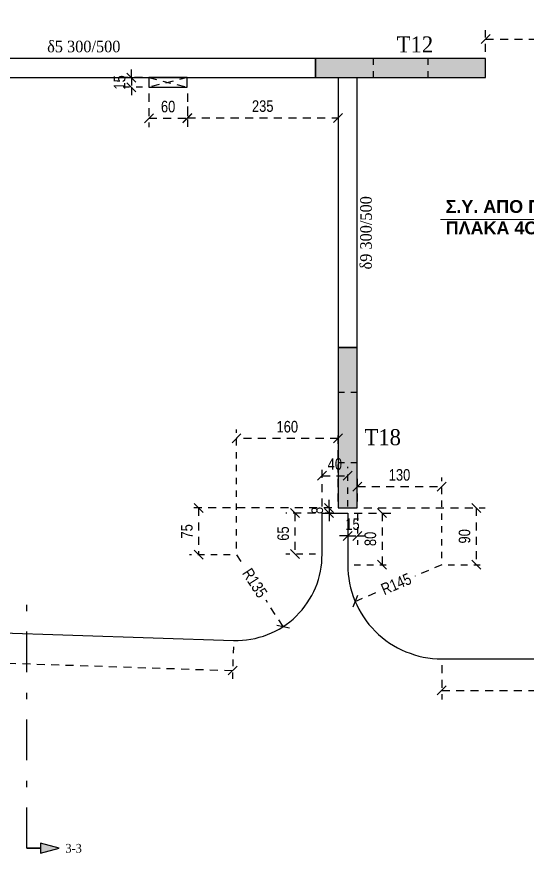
# Model space of a CAD drawing. Header units: millimetres. Extents: x -2171 to 1563, y -1758 to -1505.
# Drawn here: x -216.94 to -208.98, y -1616.59 to -1603.57 of the extents above; entities that cross this region are included whole.
import ezdxf
from ezdxf.enums import TextEntityAlignment as Align

# ---------------------------------------------------------------- set-up
doc = ezdxf.new("R2010")
doc.units = ezdxf.units.MM
doc.header["$PDMODE"] = 32
for name, pattern in [('DASHDOT', [25.4, 12.7, -6.35, 0, -6.35]), ('DASHED2', [0.375, 0.25, -0.125]), ('DOT', [0.025, 0, -0.025]), ('HIDDEN', [0.375, 0.25, -0.125]), ('HIDDEN2', [0.1875, 0.125, -0.0625])]:
    doc.linetypes.add(name, pattern=pattern)
doc.layers.get('Defpoints').update_dxf_attribs({"color": 6})
for name, color, linetype in [('-S_TEXT', 3, 'Continuous'), ('DIASTASEIS', 7, 'Continuous'), ('Fill_Col', 7, 'Continuous'), ('Geo_Beam', 7, 'Continuous'), ('Geo_Col', 7, 'Continuous'), ('Geo_Lines', 7, 'Continuous'), ('Sect_Line_Symbol', 7, 'Continuous'), ('Text_Beam', 7, 'Continuous'), ('Text_Col_-1', 7, 'Continuous')]:
    doc.layers.add(name, color=color, linetype=linetype)
doc.layers.add('A-ANNO-DIMS', color=1, linetype='Continuous', lineweight=9)
doc.styles.add('1-100', font='arial.ttf', dxfattribs={"width": 0.8})
doc.styles.add('ag', font='arial.ttf', dxfattribs={"height": 0.25})
doc.styles.add('S1TmsNwRmn1088_b_934_161', font='times.ttf', dxfattribs={"width": 0.933629, "height": 0.10875})
doc.styles.add('S1TmsNwRmn11_b_934_161', font='times.ttf', dxfattribs={"width": 0.933629, "height": 0.001087})
doc.styles.add('S1TmsNwRmn1359_b_934_161', font='times.ttf', dxfattribs={"width": 0.933629, "height": 0.135937})
doc.styles.get("Standard").update_dxf_attribs({"font": 'tahoma.ttf'})
doc.dimstyles.new('CHRISTOFOROS', dxfattribs={"dimscale": 0.2, "dimtxt": 0.25, "dimasz": 0.6, "dimexe": 0, "dimexo": 0, "dimgap": 0, "dimtad": 0, "dimdec": 0, "dimlfac": 100, "dimzin": 0, "dimdsep": 46, "dimtxsty": 'ag', "dimblk": 'ARCHTICK', "dimcen": 0, "dimclrd": 256, "dimclre": 256, "dimclrt": 1, "dimaunit": 1, "dimadec": 0, "dimazin": 0, "dimtfac": 1, "dimtdec": 0, "dimtofl": 0, "dimtmove": 0, "dimatfit": 3, "dimfxl": 1, "dimtolj": 1, "dimtzin": 0, "dimlwd": -1, "dimlwe": -1, "dimarcsym": 0})
doc.dimstyles.new('Copy of 1-100', dxfattribs={"dimtxt": 0.18, "dimasz": 0.14, "dimexe": 0.14, "dimexo": 0.1, "dimgap": 0.09, "dimtad": 1, "dimdec": 0, "dimlfac": 100, "dimrnd": 5, "dimzin": 5, "dimdsep": 46, "dimtxsty": '1-100', "dimblk": 'OBLIQUE', "dimcen": 0.09, "dimclrd": 1, "dimclre": 1, "dimclrt": 2, "dimadec": 0, "dimazin": 0, "dimtfac": 1, "dimtdec": 0, "dimtix": 1, "dimtmove": 2, "dimatfit": 3, "dimfxl": 5, "dimfxlon": 1, "dimtolj": 1, "dimtzin": 5, "dimarcsym": 0})

# ---------------------------------------------------------------- blocks, each defined once
blk = doc.blocks.new('_Oblique')
at = {"color": 0, "linetype": 'ByBlock', "lineweight": -2}
blk.add_line((-0.5, -0.5), (0.5, 0.5), dxfattribs=at)
blk = doc.blocks.new('*D266')
at = {"layer": 'A-ANNO-DIMS', "color": 1, "linetype": 'HIDDEN', "lineweight": -2, "ltscale": 0.5, "transparency": 16777216}
blk.add_line((-214.877, -1604.765), (-214.877, -1605.289), dxfattribs=at)
at = {"layer": 'A-ANNO-DIMS', "color": 1, "linetype": 'HIDDEN2', "lineweight": -2, "ltscale": 0.5, "transparency": 16777216}
blk.add_line((-214.277, -1604.765), (-214.277, -1605.289), dxfattribs=at)
at = {"layer": 'A-ANNO-DIMS', "color": 1, "linetype": 'DASHED2', "lineweight": -2, "ltscale": 0.5, "transparency": 16777216}
blk.add_line((-214.877, -1605.149), (-214.277, -1605.149), dxfattribs=at)
at = {"layer": 'Defpoints', "color": 0, "ltscale": 0.5, "transparency": 16777216}
for p in [(-214.877, -1604.665), (-214.277, -1604.665), (-214.277, -1605.149)]:
    blk.add_point(p, dxfattribs=at)
at = {"layer": 'A-ANNO-DIMS', "color": 1, "lineweight": -2, "ltscale": 0.5, "transparency": 16777216, "xscale": 0.14, "yscale": 0.14, "zscale": 0.14, "rotation": 180}
blk.add_blockref('_Oblique', (-214.877, -1605.149), dxfattribs=at)
at = {"layer": 'A-ANNO-DIMS', "color": 1, "lineweight": -2, "ltscale": 0.5, "transparency": 16777216, "xscale": 0.14, "yscale": 0.14, "zscale": 0.14}
blk.add_blockref('_Oblique', (-214.277, -1605.149), dxfattribs=at)
at = {"layer": 'A-ANNO-DIMS', "color": 2, "ltscale": 0.5, "transparency": 16777216, "insert": (-214.577, -1604.967), "char_height": 0.18, "attachment_point": 5, "style": '1-100'}
blk.add_mtext('\\A1;60', dxfattribs=at)
blk = doc.blocks.new('*D267')
at = {"layer": 'A-ANNO-DIMS', "color": 1, "linetype": 'DASHED2', "lineweight": -2, "ltscale": 0.5, "transparency": 16777216}
for p, q in [((-215.15, -1604.515), (-215.15, -1604.375)), ((-215.15, -1604.515), (-215.15, -1604.665)), ((-215.15, -1604.665), (-215.15, -1604.805))]:
    blk.add_line(p, q, dxfattribs=at)
at = {"layer": 'A-ANNO-DIMS', "color": 1, "linetype": 'HIDDEN', "lineweight": -2, "ltscale": 0.5, "transparency": 16777216}
blk.add_line((-214.977, -1604.515), (-215.29, -1604.515), dxfattribs=at)
at = {"layer": 'A-ANNO-DIMS', "color": 1, "linetype": 'HIDDEN2', "lineweight": -2, "ltscale": 0.5, "transparency": 16777216}
blk.add_line((-214.977, -1604.665), (-215.29, -1604.665), dxfattribs=at)
at = {"layer": 'Defpoints', "color": 0, "ltscale": 0.5, "transparency": 16777216}
for p in [(-214.877, -1604.515), (-215.15, -1604.665), (-214.877, -1604.665)]:
    blk.add_point(p, dxfattribs=at)
at = {"layer": 'A-ANNO-DIMS', "color": 1, "lineweight": -2, "ltscale": 0.5, "transparency": 16777216, "xscale": 0.14, "yscale": 0.14, "zscale": 0.14}
for p, rotation in [((-215.15, -1604.515), 270), ((-215.15, -1604.665), 90)]:
    blk.add_blockref('_Oblique', p, dxfattribs=dict(at, rotation=rotation))
at = {"layer": 'A-ANNO-DIMS', "color": 2, "ltscale": 0.5, "transparency": 16777216, "insert": (-215.332, -1604.59), "char_height": 0.18, "attachment_point": 5, "rotation": 90, "style": '1-100'}
blk.add_mtext('\\A1;15', dxfattribs=at)
blk = doc.blocks.new('*D262')
at = {"layer": 'A-ANNO-DIMS', "color": 1, "linetype": 'HIDDEN', "lineweight": -2, "ltscale": 0.5, "transparency": 16777216}
blk.add_line((-214.277, -1604.765), (-214.277, -1605.282), dxfattribs=at)
at = {"layer": 'A-ANNO-DIMS', "color": 1, "linetype": 'HIDDEN2', "lineweight": -2, "ltscale": 0.5, "transparency": 16777216}
blk.add_line((-211.927, -1604.763), (-211.927, -1605.282), dxfattribs=at)
at = {"layer": 'A-ANNO-DIMS', "color": 1, "linetype": 'DASHED2', "lineweight": -2, "ltscale": 0.5, "transparency": 16777216}
blk.add_line((-214.277, -1605.142), (-211.927, -1605.142), dxfattribs=at)
at = {"layer": 'Defpoints', "color": 0, "ltscale": 0.5, "transparency": 16777216}
for p in [(-214.277, -1604.665), (-211.927, -1604.663), (-211.927, -1605.142)]:
    blk.add_point(p, dxfattribs=at)
at = {"layer": 'A-ANNO-DIMS', "color": 1, "lineweight": -2, "ltscale": 0.5, "transparency": 16777216, "xscale": 0.14, "yscale": 0.14, "zscale": 0.14, "rotation": 180}
blk.add_blockref('_Oblique', (-214.277, -1605.142), dxfattribs=at)
at = {"layer": 'A-ANNO-DIMS', "color": 1, "lineweight": -2, "ltscale": 0.5, "transparency": 16777216, "xscale": 0.14, "yscale": 0.14, "zscale": 0.14}
blk.add_blockref('_Oblique', (-211.927, -1605.142), dxfattribs=at)
at = {"layer": 'A-ANNO-DIMS', "color": 2, "ltscale": 0.5, "transparency": 16777216, "insert": (-213.102, -1604.96), "char_height": 0.18, "attachment_point": 5, "style": '1-100'}
blk.add_mtext('\\A1;235', dxfattribs=at)
blk = doc.blocks.new('*D268')
at = {"layer": 'A-ANNO-DIMS', "color": 1, "linetype": 'HIDDEN', "lineweight": -2, "ltscale": 0.5, "transparency": 16777216}
blk.add_line((-209.628, -1604.115), (-209.628, -1603.775), dxfattribs=at)
at = {"layer": 'A-ANNO-DIMS', "color": 1, "linetype": 'HIDDEN2', "lineweight": -2, "ltscale": 0.5, "transparency": 16777216}
blk.add_line((-206.377, -1604.365), (-206.377, -1603.775), dxfattribs=at)
at = {"layer": 'A-ANNO-DIMS', "color": 1, "linetype": 'DASHED2', "lineweight": -2, "ltscale": 0.5, "transparency": 16777216}
blk.add_line((-209.628, -1603.915), (-206.377, -1603.915), dxfattribs=at)
at = {"layer": 'Defpoints', "color": 0, "ltscale": 0.5, "transparency": 16777216}
for p in [(-206.377, -1603.915), (-209.628, -1604.215), (-206.377, -1604.465)]:
    blk.add_point(p, dxfattribs=at)
at = {"layer": 'A-ANNO-DIMS', "color": 1, "lineweight": -2, "ltscale": 0.5, "transparency": 16777216, "xscale": 0.14, "yscale": 0.14, "zscale": 0.14, "rotation": 180}
blk.add_blockref('_Oblique', (-209.628, -1603.915), dxfattribs=at)
at = {"layer": 'A-ANNO-DIMS', "color": 1, "lineweight": -2, "ltscale": 0.5, "transparency": 16777216, "xscale": 0.14, "yscale": 0.14, "zscale": 0.14}
blk.add_blockref('_Oblique', (-206.377, -1603.915), dxfattribs=at)
at = {"layer": 'A-ANNO-DIMS', "color": 2, "ltscale": 0.5, "transparency": 16777216, "insert": (-208.002, -1603.733), "char_height": 0.18, "attachment_point": 5, "style": '1-100'}
blk.add_mtext('\\A1;325', dxfattribs=at)
blk = doc.blocks.new('*D586')
at = {"layer": 'Defpoints', "color": 0, "ltscale": 0.5, "transparency": 16777216}
for p in [(-213.511, -1611.945), (-212.784, -1613.063)]:
    blk.add_point(p, dxfattribs=at)
at = {"layer": 'DIASTASEIS', "color": 1, "linetype": 'DASHED2', "lineweight": -2, "ltscale": 0.5, "transparency": 16777216}
for p, q in [((-213.511, -1611.945), (-213.399, -1612.118)), ((-212.784, -1613.063), (-213.051, -1612.652))]:
    blk.add_line(p, q, dxfattribs=at)
at = {"layer": 'DIASTASEIS', "color": 1, "lineweight": -2, "ltscale": 0.5, "transparency": 16777216, "xscale": 0.14, "yscale": 0.14, "zscale": 0.14, "rotation": 303.0395762802798}
blk.add_blockref('_Oblique', (-212.784, -1613.063), dxfattribs=at)
at = {"layer": 'DIASTASEIS', "color": 2, "ltscale": 0.5, "transparency": 16777216, "insert": (-213.225, -1612.385), "char_height": 0.18, "attachment_point": 5, "rotation": 303.0396, "style": '1-100'}
blk.add_mtext('\\A1;R135', dxfattribs=at)
blk = doc.blocks.new('*D587')
at = {"layer": 'Defpoints', "color": 0, "ltscale": 0.5, "transparency": 16777216}
for p in [(-210.312, -1612.1), (-211.662, -1612.671)]:
    blk.add_point(p, dxfattribs=at)
at = {"layer": 'DIASTASEIS', "color": 1, "linetype": 'DASHED2', "lineweight": -2, "ltscale": 0.5, "transparency": 16777216}
for p, q in [((-210.312, -1612.1), (-210.728, -1612.276)), ((-211.662, -1612.671), (-211.315, -1612.524))]:
    blk.add_line(p, q, dxfattribs=at)
at = {"layer": 'DIASTASEIS', "color": 1, "lineweight": -2, "ltscale": 0.5, "transparency": 16777216, "xscale": 0.14, "yscale": 0.14, "zscale": 0.14, "rotation": 202.9237884370534}
blk.add_blockref('_Oblique', (-211.662, -1612.671), dxfattribs=at)
at = {"layer": 'DIASTASEIS', "color": 2, "ltscale": 0.5, "transparency": 16777216, "insert": (-211.022, -1612.4), "char_height": 0.18, "attachment_point": 5, "rotation": 22.9238, "style": '1-100'}
blk.add_mtext('\\A1;R145', dxfattribs=at)
blk = doc.blocks.new('*D597')
at = {"layer": 'Defpoints', "color": 0, "ltscale": 0.5, "transparency": 16777216}
for p in [(-223.579, -1612.946), (-213.555, -1613.278), (-213.571, -1613.748)]:
    blk.add_point(p, dxfattribs=at)
at = {"layer": 'DIASTASEIS', "color": 1, "linetype": 'HIDDEN', "lineweight": -2, "ltscale": 0.5, "transparency": 16777216}
blk.add_line((-223.583, -1613.046), (-223.6, -1613.557), dxfattribs=at)
at = {"layer": 'DIASTASEIS', "color": 1, "linetype": 'DASHED2', "lineweight": -2, "ltscale": 0.5, "transparency": 16777216}
blk.add_line((-223.595, -1613.417), (-213.571, -1613.748), dxfattribs=at)
at = {"layer": 'DIASTASEIS', "color": 1, "linetype": 'HIDDEN2', "lineweight": -2, "ltscale": 0.5, "transparency": 16777216}
blk.add_line((-213.559, -1613.378), (-213.576, -1613.888), dxfattribs=at)
at = {"layer": 'DIASTASEIS', "color": 1, "lineweight": -2, "ltscale": 0.5, "transparency": 16777216, "xscale": 0.14, "yscale": 0.14, "zscale": 0.14}
for p, rotation in [((-223.595, -1613.417), 178.1054569591943), ((-213.571, -1613.748), 358.1054569591943)]:
    blk.add_blockref('_Oblique', p, dxfattribs=dict(at, rotation=rotation))
at = {"layer": 'DIASTASEIS', "color": 2, "ltscale": 0.5, "transparency": 16777216, "insert": (-218.577, -1613.401), "char_height": 0.18, "attachment_point": 5, "rotation": 358.1055, "style": '1-100'}
blk.add_mtext('\\A1;1005', dxfattribs=at)
blk = doc.blocks.new('*D598')
at = {"layer": 'Defpoints', "color": 0, "ltscale": 0.5, "transparency": 16777216}
for p in [(-210.312, -1613.565), (-205.893, -1613.565), (-205.893, -1614.056)]:
    blk.add_point(p, dxfattribs=at)
at = {"layer": 'DIASTASEIS', "color": 1, "linetype": 'HIDDEN', "lineweight": -2, "ltscale": 0.5, "transparency": 16777216}
blk.add_line((-210.312, -1613.665), (-210.312, -1614.197), dxfattribs=at)
at = {"layer": 'DIASTASEIS', "color": 1, "linetype": 'HIDDEN2', "lineweight": -2, "ltscale": 0.5, "transparency": 16777216}
blk.add_line((-205.893, -1613.665), (-205.893, -1614.196), dxfattribs=at)
at = {"layer": 'DIASTASEIS', "color": 1, "linetype": 'DASHED2', "lineweight": -2, "ltscale": 0.5, "transparency": 16777216}
blk.add_line((-210.312, -1614.057), (-205.893, -1614.056), dxfattribs=at)
at = {"layer": 'DIASTASEIS', "color": 1, "lineweight": -2, "ltscale": 0.5, "transparency": 16777216, "xscale": 0.14, "yscale": 0.14, "zscale": 0.14}
for p, rotation in [((-210.312, -1614.057), 180.0086685320153), ((-205.893, -1614.056), 0.008668532015312378)]:
    blk.add_blockref('_Oblique', p, dxfattribs=dict(at, rotation=rotation))
at = {"layer": 'DIASTASEIS', "color": 2, "ltscale": 0.5, "transparency": 16777216, "insert": (-208.103, -1613.875), "char_height": 0.18, "attachment_point": 5, "rotation": 0.0087, "style": '1-100'}
blk.add_mtext('\\A1;440', dxfattribs=at)
blk = doc.blocks.new('*D609')
at = {"layer": 'Defpoints', "color": 0, "ltscale": 0.5, "transparency": 16777216}
for p in [(-211.778, -1610.715), (-212.177, -1611.295), (-211.778, -1611.295)]:
    blk.add_point(p, dxfattribs=at)
at = {"layer": 'DIASTASEIS', "color": 1, "linetype": 'HIDDEN', "lineweight": -2, "ltscale": 0.5, "transparency": 16777216}
blk.add_line((-212.177, -1611.195), (-212.177, -1610.575), dxfattribs=at)
at = {"layer": 'DIASTASEIS', "color": 1, "linetype": 'HIDDEN2', "lineweight": -2, "ltscale": 0.5, "transparency": 16777216}
blk.add_line((-211.778, -1611.195), (-211.778, -1610.575), dxfattribs=at)
at = {"layer": 'DIASTASEIS', "color": 1, "linetype": 'DASHED2', "lineweight": -2, "ltscale": 0.5, "transparency": 16777216}
blk.add_line((-212.177, -1610.715), (-211.778, -1610.715), dxfattribs=at)
at = {"layer": 'DIASTASEIS', "color": 1, "lineweight": -2, "ltscale": 0.5, "transparency": 16777216, "xscale": 0.14, "yscale": 0.14, "zscale": 0.14, "rotation": 180}
blk.add_blockref('_Oblique', (-212.177, -1610.715), dxfattribs=at)
at = {"layer": 'DIASTASEIS', "color": 1, "lineweight": -2, "ltscale": 0.5, "transparency": 16777216, "xscale": 0.14, "yscale": 0.14, "zscale": 0.14}
blk.add_blockref('_Oblique', (-211.778, -1610.715), dxfattribs=at)
at = {"layer": 'DIASTASEIS', "color": 2, "ltscale": 0.5, "transparency": 16777216, "insert": (-211.978, -1610.533), "char_height": 0.18, "attachment_point": 5, "style": '1-100'}
blk.add_mtext('\\A1;40', dxfattribs=at)
blk = doc.blocks.new('*D610')
at = {"layer": 'Defpoints', "color": 0, "ltscale": 0.5, "transparency": 16777216}
for p in [(-211.778, -1611.295), (-211.778, -1612.1), (-211.242, -1612.1)]:
    blk.add_point(p, dxfattribs=at)
at = {"layer": 'DIASTASEIS', "color": 1, "linetype": 'HIDDEN', "lineweight": -2, "ltscale": 0.5, "transparency": 16777216}
blk.add_line((-211.678, -1611.295), (-211.102, -1611.295), dxfattribs=at)
at = {"layer": 'DIASTASEIS', "color": 1, "linetype": 'DASHED2', "lineweight": -2, "ltscale": 0.5, "transparency": 16777216}
blk.add_line((-211.242, -1611.295), (-211.242, -1612.1), dxfattribs=at)
at = {"layer": 'DIASTASEIS', "color": 1, "linetype": 'HIDDEN2', "lineweight": -2, "ltscale": 0.5, "transparency": 16777216}
blk.add_line((-211.678, -1612.1), (-211.102, -1612.1), dxfattribs=at)
at = {"layer": 'DIASTASEIS', "color": 1, "lineweight": -2, "ltscale": 0.5, "transparency": 16777216, "xscale": 0.14, "yscale": 0.14, "zscale": 0.14}
for p, rotation in [((-211.242, -1611.295), 90), ((-211.242, -1612.1), 270)]:
    blk.add_blockref('_Oblique', p, dxfattribs=dict(at, rotation=rotation))
at = {"layer": 'DIASTASEIS', "color": 2, "ltscale": 0.5, "transparency": 16777216, "insert": (-211.424, -1611.698), "char_height": 0.18, "attachment_point": 5, "rotation": 90, "style": '1-100'}
blk.add_mtext('\\A1;80', dxfattribs=at)
blk = doc.blocks.new('*D611')
at = {"layer": 'Defpoints', "color": 0, "ltscale": 0.5, "transparency": 16777216}
for p in [(-212.177, -1611.295), (-212.601, -1611.934), (-212.177, -1611.934)]:
    blk.add_point(p, dxfattribs=at)
at = {"layer": 'DIASTASEIS', "color": 1, "linetype": 'HIDDEN', "lineweight": -2, "ltscale": 0.5, "transparency": 16777216}
blk.add_line((-212.277, -1611.295), (-212.741, -1611.295), dxfattribs=at)
at = {"layer": 'DIASTASEIS', "color": 1, "linetype": 'DASHED2', "lineweight": -2, "ltscale": 0.5, "transparency": 16777216}
blk.add_line((-212.601, -1611.295), (-212.601, -1611.934), dxfattribs=at)
at = {"layer": 'DIASTASEIS', "color": 1, "linetype": 'HIDDEN2', "lineweight": -2, "ltscale": 0.5, "transparency": 16777216}
blk.add_line((-212.277, -1611.934), (-212.741, -1611.934), dxfattribs=at)
at = {"layer": 'DIASTASEIS', "color": 1, "lineweight": -2, "ltscale": 0.5, "transparency": 16777216, "xscale": 0.14, "yscale": 0.14, "zscale": 0.14}
for p, rotation in [((-212.601, -1611.295), 90), ((-212.601, -1611.934), 270)]:
    blk.add_blockref('_Oblique', p, dxfattribs=dict(at, rotation=rotation))
at = {"layer": 'DIASTASEIS', "color": 2, "ltscale": 0.5, "transparency": 16777216, "insert": (-212.783, -1611.615), "char_height": 0.18, "attachment_point": 5, "rotation": 90, "style": '1-100'}
blk.add_mtext('\\A1;65', dxfattribs=at)
blk = doc.blocks.new('*D612')
at = {"layer": 'Defpoints', "color": 0, "ltscale": 0.5, "transparency": 16777216}
for p in [(-213.511, -1610.134), (-211.927, -1611.215), (-213.511, -1611.945)]:
    blk.add_point(p, dxfattribs=at)
at = {"layer": 'DIASTASEIS', "color": 1, "linetype": 'HIDDEN2', "lineweight": -2, "ltscale": 0.5, "transparency": 16777216}
blk.add_line((-213.511, -1611.845), (-213.511, -1609.994), dxfattribs=at)
at = {"layer": 'DIASTASEIS', "color": 1, "linetype": 'HIDDEN', "lineweight": -2, "ltscale": 0.5, "transparency": 16777216}
blk.add_line((-211.927, -1611.115), (-211.927, -1609.994), dxfattribs=at)
at = {"layer": 'DIASTASEIS', "color": 1, "linetype": 'DASHED2', "lineweight": -2, "ltscale": 0.5, "transparency": 16777216}
blk.add_line((-211.927, -1610.134), (-213.511, -1610.134), dxfattribs=at)
at = {"layer": 'DIASTASEIS', "color": 1, "lineweight": -2, "ltscale": 0.5, "transparency": 16777216, "xscale": 0.14, "yscale": 0.14, "zscale": 0.14, "rotation": 180}
blk.add_blockref('_Oblique', (-213.511, -1610.134), dxfattribs=at)
at = {"layer": 'DIASTASEIS', "color": 1, "lineweight": -2, "ltscale": 0.5, "transparency": 16777216, "xscale": 0.14, "yscale": 0.14, "zscale": 0.14}
blk.add_blockref('_Oblique', (-211.927, -1610.134), dxfattribs=at)
at = {"layer": 'DIASTASEIS', "color": 2, "ltscale": 0.5, "transparency": 16777216, "insert": (-212.719, -1609.952), "char_height": 0.18, "attachment_point": 5, "style": '1-100'}
blk.add_mtext('\\A1;160', dxfattribs=at)
blk = doc.blocks.new('*D613')
at = {"layer": 'Defpoints', "color": 0, "ltscale": 0.5, "transparency": 16777216}
for p in [(-211.927, -1611.215), (-214.102, -1611.945), (-213.511, -1611.945)]:
    blk.add_point(p, dxfattribs=at)
at = {"layer": 'DIASTASEIS', "color": 1, "linetype": 'HIDDEN', "lineweight": -2, "ltscale": 0.5, "transparency": 16777216}
blk.add_line((-212.027, -1611.215), (-214.242, -1611.215), dxfattribs=at)
at = {"layer": 'DIASTASEIS', "color": 1, "linetype": 'DASHED2', "lineweight": -2, "ltscale": 0.5, "transparency": 16777216}
blk.add_line((-214.102, -1611.215), (-214.102, -1611.945), dxfattribs=at)
at = {"layer": 'DIASTASEIS', "color": 1, "linetype": 'HIDDEN2', "lineweight": -2, "ltscale": 0.5, "transparency": 16777216}
blk.add_line((-213.611, -1611.945), (-214.242, -1611.945), dxfattribs=at)
at = {"layer": 'DIASTASEIS', "color": 1, "lineweight": -2, "ltscale": 0.5, "transparency": 16777216, "xscale": 0.14, "yscale": 0.14, "zscale": 0.14}
for p, rotation in [((-214.102, -1611.215), 90), ((-214.102, -1611.945), 270)]:
    blk.add_blockref('_Oblique', p, dxfattribs=dict(at, rotation=rotation))
at = {"layer": 'DIASTASEIS', "color": 2, "ltscale": 0.5, "transparency": 16777216, "insert": (-214.284, -1611.58), "char_height": 0.18, "attachment_point": 5, "rotation": 90, "style": '1-100'}
blk.add_mtext('\\A1;75', dxfattribs=at)
blk = doc.blocks.new('*D614')
at = {"layer": 'Defpoints', "color": 0, "ltscale": 0.5, "transparency": 16777216}
for p in [(-210.312, -1610.884), (-211.627, -1611.215), (-210.312, -1612.1)]:
    blk.add_point(p, dxfattribs=at)
at = {"layer": 'DIASTASEIS', "color": 1, "linetype": 'HIDDEN', "lineweight": -2, "ltscale": 0.5, "transparency": 16777216}
blk.add_line((-211.627, -1611.115), (-211.627, -1610.744), dxfattribs=at)
at = {"layer": 'DIASTASEIS', "color": 1, "linetype": 'HIDDEN2', "lineweight": -2, "ltscale": 0.5, "transparency": 16777216}
blk.add_line((-210.312, -1612), (-210.312, -1610.744), dxfattribs=at)
at = {"layer": 'DIASTASEIS', "color": 1, "linetype": 'DASHED2', "lineweight": -2, "ltscale": 0.5, "transparency": 16777216}
blk.add_line((-211.627, -1610.884), (-210.312, -1610.884), dxfattribs=at)
at = {"layer": 'DIASTASEIS', "color": 1, "lineweight": -2, "ltscale": 0.5, "transparency": 16777216, "xscale": 0.14, "yscale": 0.14, "zscale": 0.14, "rotation": 180}
blk.add_blockref('_Oblique', (-211.627, -1610.884), dxfattribs=at)
at = {"layer": 'DIASTASEIS', "color": 1, "lineweight": -2, "ltscale": 0.5, "transparency": 16777216, "xscale": 0.14, "yscale": 0.14, "zscale": 0.14}
blk.add_blockref('_Oblique', (-210.312, -1610.884), dxfattribs=at)
at = {"layer": 'DIASTASEIS', "color": 2, "ltscale": 0.5, "transparency": 16777216, "insert": (-210.97, -1610.702), "char_height": 0.18, "attachment_point": 5, "style": '1-100'}
blk.add_mtext('\\A1;130', dxfattribs=at)
blk = doc.blocks.new('*D615')
at = {"layer": 'Defpoints', "color": 0, "ltscale": 0.5, "transparency": 16777216}
for p in [(-211.627, -1611.215), (-210.312, -1612.1), (-209.774, -1612.1)]:
    blk.add_point(p, dxfattribs=at)
at = {"layer": 'DIASTASEIS', "color": 1, "linetype": 'HIDDEN', "lineweight": -2, "ltscale": 0.5, "transparency": 16777216}
blk.add_line((-211.527, -1611.215), (-209.634, -1611.215), dxfattribs=at)
at = {"layer": 'DIASTASEIS', "color": 1, "linetype": 'DASHED2', "lineweight": -2, "ltscale": 0.5, "transparency": 16777216}
blk.add_line((-209.774, -1611.215), (-209.774, -1612.1), dxfattribs=at)
at = {"layer": 'DIASTASEIS', "color": 1, "linetype": 'HIDDEN2', "lineweight": -2, "ltscale": 0.5, "transparency": 16777216}
blk.add_line((-210.212, -1612.1), (-209.634, -1612.1), dxfattribs=at)
at = {"layer": 'DIASTASEIS', "color": 1, "lineweight": -2, "ltscale": 0.5, "transparency": 16777216, "xscale": 0.14, "yscale": 0.14, "zscale": 0.14}
for p, rotation in [((-209.774, -1611.215), 90), ((-209.774, -1612.1), 270)]:
    blk.add_blockref('_Oblique', p, dxfattribs=dict(at, rotation=rotation))
at = {"layer": 'DIASTASEIS', "color": 2, "ltscale": 0.5, "transparency": 16777216, "insert": (-209.956, -1611.658), "char_height": 0.18, "attachment_point": 5, "rotation": 90, "style": '1-100'}
blk.add_mtext('\\A1;90', dxfattribs=at)
blk = doc.blocks.new('*D700')
at = {"layer": 'Defpoints', "color": 0, "ltscale": 0.5, "transparency": 16777216}
for p in [(-211.927, -1611.215), (-212.069, -1611.295), (-211.927, -1611.295)]:
    blk.add_point(p, dxfattribs=at)
at = {"layer": 'DIASTASEIS', "color": 1, "linetype": 'DASHED2', "lineweight": -2, "ltscale": 0.5, "transparency": 16777216}
for p, q in [((-212.069, -1611.215), (-212.069, -1611.075)), ((-212.069, -1611.215), (-212.069, -1611.295)), ((-212.069, -1611.295), (-212.069, -1611.435))]:
    blk.add_line(p, q, dxfattribs=at)
at = {"layer": 'DIASTASEIS', "color": 1, "linetype": 'HIDDEN', "lineweight": -2, "ltscale": 0.5, "transparency": 16777216}
blk.add_line((-212.027, -1611.215), (-212.209, -1611.215), dxfattribs=at)
at = {"layer": 'DIASTASEIS', "color": 1, "linetype": 'HIDDEN2', "lineweight": -2, "ltscale": 0.5, "transparency": 16777216}
blk.add_line((-212.027, -1611.295), (-212.209, -1611.295), dxfattribs=at)
at = {"layer": 'DIASTASEIS', "color": 1, "lineweight": -2, "ltscale": 0.5, "transparency": 16777216, "xscale": 0.14, "yscale": 0.14, "zscale": 0.14}
for p, rotation in [((-212.069, -1611.215), 270), ((-212.069, -1611.295), 90)]:
    blk.add_blockref('_Oblique', p, dxfattribs=dict(at, rotation=rotation))
at = {"layer": 'DIASTASEIS', "color": 2, "ltscale": 0.5, "transparency": 16777216, "insert": (-212.251, -1611.255), "char_height": 0.18, "attachment_point": 5, "rotation": 90, "style": '1-100'}
blk.add_mtext('\\A1;8', dxfattribs=at)
blk = doc.blocks.new('*D701')
at = {"layer": 'Defpoints', "color": 0, "ltscale": 0.5, "transparency": 16777216}
for p in [(-211.627, -1611.215), (-211.778, -1611.295), (-211.627, -1611.651)]:
    blk.add_point(p, dxfattribs=at)
at = {"layer": 'DIASTASEIS', "color": 1, "linetype": 'HIDDEN', "lineweight": -2, "ltscale": 0.5, "transparency": 16777216}
blk.add_line((-211.778, -1611.395), (-211.778, -1611.791), dxfattribs=at)
at = {"layer": 'DIASTASEIS', "color": 1, "linetype": 'HIDDEN2', "lineweight": -2, "ltscale": 0.5, "transparency": 16777216}
blk.add_line((-211.627, -1611.315), (-211.627, -1611.791), dxfattribs=at)
at = {"layer": 'DIASTASEIS', "color": 1, "linetype": 'DASHED2', "lineweight": -2, "ltscale": 0.5, "transparency": 16777216}
for p, q in [((-211.778, -1611.651), (-211.918, -1611.651)), ((-211.778, -1611.651), (-211.627, -1611.651)), ((-211.627, -1611.651), (-211.487, -1611.651))]:
    blk.add_line(p, q, dxfattribs=at)
at = {"layer": 'DIASTASEIS', "color": 1, "lineweight": -2, "ltscale": 0.5, "transparency": 16777216, "xscale": 0.14, "yscale": 0.14, "zscale": 0.14}
blk.add_blockref('_Oblique', (-211.778, -1611.651), dxfattribs=at)
at = {"layer": 'DIASTASEIS', "color": 1, "lineweight": -2, "ltscale": 0.5, "transparency": 16777216, "xscale": 0.14, "yscale": 0.14, "zscale": 0.14, "rotation": 180}
blk.add_blockref('_Oblique', (-211.627, -1611.651), dxfattribs=at)
at = {"layer": 'DIASTASEIS', "color": 2, "ltscale": 0.5, "transparency": 16777216, "insert": (-211.703, -1611.469), "char_height": 0.18, "attachment_point": 5, "style": '1-100'}
blk.add_mtext('\\A1;15', dxfattribs=at)
blk = doc.blocks.new('_ArchTick')
at = {"color": 0, "linetype": 'ByBlock', "const_width": 0.15}
blk.add_lwpolyline([(-0.5, -0.5), (0.5, 0.5)], dxfattribs=at)

msp = doc.modelspace()

# ---------------------------------------------------------------- hatches: boundary and pattern name
at = {"layer": 'Fill_Col'}
for points in [[(-212.2776, -1604.5152), (-209.6276, -1604.5152), (-209.6276, -1604.2152), (-212.2776, -1604.2152)], [(-211.6275, -1611.2152), (-211.6275, -1608.7152), (-211.9275, -1608.7152), (-211.9275, -1611.2152)]]:
    msp.add_hatch(color=252, dxfattribs=at).paths.add_polyline_path(points)
at = {"layer": 'Sect_Line_Symbol'}
msp.add_hatch(color=2, dxfattribs=at).paths.add_polyline_path([(-216.7775, -1616.5152), (-216.5673, -1616.5152), (-216.5673, -1616.5929), (-216.2775, -1616.5152), (-216.5673, -1616.4376), (-216.5673, -1616.5152)])

# ---------------------------------------------------------------- linework, layer by layer
at = {"color": 2, "linetype": 'HIDDEN', "ltscale": 0.5}
for p, q in [((-214.8774, -1604.5152), (-214.2774, -1604.665)), ((-214.2774, -1604.5152), (-214.8774, -1604.665))]:
    msp.add_line(p, q, dxfattribs=at)
at = {"layer": 'Geo_Beam', "color": 94}
for points in [[(-219.0775, -1604.5152), (-212.2776, -1604.5152), (-212.2776, -1604.2152), (-219.0775, -1604.2152)], [(-211.6275, -1608.7152), (-211.6275, -1604.5173), (-211.9275, -1604.5173), (-211.9275, -1608.7152)]]:
    msp.add_lwpolyline(points, close=True, dxfattribs=at)
at = {"layer": 'Geo_Col', "color": 94}
for points in [[(-212.2776, -1604.5152), (-209.6276, -1604.5152), (-209.6276, -1604.2152), (-212.2776, -1604.2152)], [(-211.6275, -1611.2152), (-211.6275, -1608.7152), (-211.9275, -1608.7152), (-211.9275, -1611.2152)]]:
    msp.add_lwpolyline(points, close=True, dxfattribs=at)
at = {"layer": 'Geo_Col', "color": 94, "linetype": 'DOT'}
for points in [[(-212.2776, -1604.5152), (-211.3776, -1604.5152), (-211.3776, -1604.2152), (-212.2776, -1604.2152)], [(-209.6276, -1604.2152), (-210.5276, -1604.2152), (-210.5276, -1604.5152), (-209.6276, -1604.5152)], [(-211.9275, -1608.7152), (-211.9275, -1609.4152), (-211.6275, -1609.4152), (-211.6275, -1608.7152)], [(-211.6275, -1611.2152), (-211.6275, -1610.5152), (-211.9275, -1610.5152), (-211.9275, -1611.2152)]]:
    msp.add_lwpolyline(points, close=True, dxfattribs=at)
at = {"layer": 'Geo_Lines', "color": 94}
msp.add_lwpolyline([(-191.2687, -1597.1298), (-203.2775, -1597.1298), (-203.2775, -1598.9152), (-220.1274, -1598.9152), (-220.1274, -1603.8652), (-223.2791, -1603.8652, 0.450387), (-226.0856, -1606.87), (-225.6946, -1610.9589, 0.3770652), (-223.5795, -1612.9464), (-213.5553, -1613.278, 0.4263358), (-212.1774, -1611.934), (-212.1774, -1611.2954), (-211.7776, -1611.2954), (-211.7776, -1612.1, 0.4142353), (-210.3121, -1613.5654), (-205.8931, -1613.5648, 0.41234), (-203.9774, -1611.6058), (-203.9769, -1607.5074, -0.124953), (-203.8138, -1606.9867, -0.5631943), (-203.4126, -1607.0526, -0.0881364), (-203.3082, -1607.679), (-203.6869, -1611.4307, 0.4113614), (-201.7209, -1613.8622), (-192.3618, -1614.281, 0.3604095)], format="xyb", dxfattribs=at)
msp.add_lwpolyline([(-214.8774, -1604.665), (-214.2774, -1604.665), (-214.2774, -1604.5152), (-214.8774, -1604.5152)], close=True, dxfattribs=at)
at = {"layer": 'Sect_Line_Symbol', "color": 2, "linetype": 'DASHDOT', "ltscale": 0.05}
msp.add_lwpolyline([(-216.7775, -1616.5152), (-216.7775, -1612.4849)], dxfattribs=at)
at = {"layer": 'Sect_Line_Symbol', "color": 2}
msp.add_lwpolyline([(-216.7775, -1616.5152), (-216.5673, -1616.5152), (-216.5673, -1616.5929), (-216.2775, -1616.5152), (-216.5673, -1616.4376), (-216.5673, -1616.5152)], close=True, dxfattribs=at)

# ---------------------------------------------------------------- texts
at = {"layer": '-S_TEXT', "insert": (-210.2507, -1606.4221, 0), "char_height": 0.2, "attachment_point": 1}
msp.add_mtext_dynamic_manual_height_columns('\\A1;\\pxql;{\\fArial|b1|i0|c161|p34;Σ.Υ. ΑΠΟ ΠΛΑΚΑ \\fArial|b1|i0|c0|p34;3\\fArial|b1|i0|c161|p34;ΟΥ ΟΡΟΦΟΥ ΜΕΧΡΙ \\PΠΛΑΚΑ \\fArial|b1|i0|c0|p34;4\\fArial|b1|i0|c161|p34;ΟΥ ΟΡΟΦΟΥ}', width=9.978535, gutter_width=1.2, heights=[1.0598], dxfattribs=at)
at = {"layer": 'Sect_Line_Symbol', "color": 2, "style": 'S1TmsNwRmn1359_b_934_161', "width": 0.933629}
msp.add_text('3-3', height=0.13594, dxfattribs=at).set_placement((-216.1775, -1616.5152), align=Align.MIDDLE_LEFT)
at = {"layer": 'Text_Beam', "color": 3, "style": 'S1TmsNwRmn1088_b_934_161', "width": 0.933629}
msp.add_text(' δ5 300/500', height=0.18, dxfattribs=at).set_placement((-216.5257, -1604.1205))
msp.add_text(' δ9 300/500', height=0.18, rotation=90, dxfattribs=at).set_placement((-211.4025, -1607.5663))
at = {"layer": 'Text_Col_-1', "color": 200, "style": 'S1TmsNwRmn11_b_934_161', "width": 0.933629}
for s, p in [('T12', (-211.0135, -1604.1238)), ('T18', (-211.5161, -1610.2388))]:
    msp.add_text(s, height=0.25, dxfattribs=at).set_placement(p)

# ---------------------------------------------------------------- dimensions: what is measured, and where the dimension line sits
at = {"layer": 'A-ANNO-DIMS', "ltscale": 0.5}
for base, p1, p2, picture, middle in [((-206.3774, -1603.9148), (-209.6276, -1604.2152), (-206.3774, -1604.4652), '*D268', (-208.0025, -1603.7328)), ((-214.2774, -1605.1486), (-214.8774, -1604.665), (-214.2774, -1604.665), '*D266', (-214.5774, -1604.9667)), ((-211.9275, -1605.1422), (-214.2774, -1604.665), (-211.9275, -1604.663), '*D262', (-213.1024, -1604.9602))]:
    dim = msp.add_linear_dim(base=base, p1=p1, p2=p2, dimstyle='Copy of 1-100', dxfattribs=at)
    dim.commit()
    dim.dimension.update_dxf_attribs({"geometry": picture, "text_midpoint": middle})
dim = msp.add_linear_dim(base=(-215.1499, -1604.665), p1=(-214.8774, -1604.5152), p2=(-214.8774, -1604.665), angle=90, dimstyle='Copy of 1-100', dxfattribs=at)
dim.commit()
dim.dimension.update_dxf_attribs({"geometry": '*D267', "text_midpoint": (-215.3318, -1604.5901)})
at = {"layer": 'DIASTASEIS', "ltscale": 0.5}
for base, p1, p2, picture, middle in [((-213.5112, -1610.1335), (-211.9275, -1611.2152), (-213.5112, -1611.9449), '*D612', (-212.7193, -1609.9516)), ((-211.7776, -1610.7145), (-212.1774, -1611.2954), (-211.7776, -1611.2954), '*D609', (-211.9775, -1610.5326)), ((-210.3122, -1610.884), (-211.6275, -1611.2152), (-210.3122, -1612.1), '*D614', (-210.9698, -1610.702)), ((-211.6275, -1611.6508), (-211.7776, -1611.2954), (-211.6275, -1611.2152), '*D701', (-211.7025, -1611.4689))]:
    dim = msp.add_linear_dim(base=base, p1=p1, p2=p2, dimstyle='Copy of 1-100', dxfattribs=at)
    dim.commit()
    dim.dimension.update_dxf_attribs({"geometry": picture, "text_midpoint": middle})
for base, p1, p2, picture, middle in [((-214.1022, -1611.9449), (-211.9275, -1611.2152), (-213.5112, -1611.9449), '*D613', (-214.2837, -1611.5801)), ((-209.7739, -1612.1), (-211.6275, -1611.2152), (-210.3122, -1612.1), '*D615', (-209.9558, -1611.6576)), ((-212.6015, -1611.934), (-212.1774, -1611.2954), (-212.1774, -1611.934), '*D611', (-212.7834, -1611.6147)), ((-211.2421, -1612.1), (-211.7776, -1611.2954), (-211.7776, -1612.1), '*D610', (-211.424, -1611.6977))]:
    dim = msp.add_linear_dim(base=base, p1=p1, p2=p2, angle=90, dimstyle='Copy of 1-100', dxfattribs=at)
    dim.commit()
    dim.dimension.update_dxf_attribs({"geometry": picture, "text_midpoint": middle})
at = {"layer": 'DIASTASEIS', "color": 94, "ltscale": 0.5}
dim = msp.add_linear_dim(base=(-212.0686, -1611.2954), p1=(-211.9275, -1611.2152), p2=(-211.9275, -1611.2954), angle=90, dimstyle='Copy of 1-100', override={"dimrnd": 0}, dxfattribs=at)
dim.commit()
dim.dimension.update_dxf_attribs({"geometry": '*D700', "text_midpoint": (-212.2505, -1611.2553)})
at = {"layer": 'DIASTASEIS', "ltscale": 0.5}
for center, mpoint, picture, middle in [((-213.5112, -1611.9449), (-212.784, -1613.063), '*D586', (-213.225, -1612.3849)), ((-210.3122, -1612.1), (-211.6619, -1612.6708), '*D587', (-211.0216, -1612.4))]:
    dim = msp.add_radius_dim(center=center, mpoint=mpoint, dimstyle='Copy of 1-100', dxfattribs=at)
    dim.commit()
    dim.dimension.update_dxf_attribs({"geometry": picture, "text_midpoint": middle, "dimtype": 132})
for p1, p2, distance, picture, middle in [((-223.5795, -1612.9464), (-213.5553, -1613.278), -0.4705, '*D597', (-218.5769, -1613.4006)), ((-210.3122, -1613.5654), (-205.8931, -1613.5648), -0.4914, '*D598', (-208.1026, -1613.8746))]:
    dim = msp.add_aligned_dim(p1=p1, p2=p2, distance=distance, dimstyle='Copy of 1-100', dxfattribs=at)
    dim.commit()
    dim.dimension.update_dxf_attribs({"geometry": picture, "text_midpoint": middle})

# ---------------------------------------------------------------- leaders
at = {"layer": 'A-ANNO-DIMS', "linetype": 'Continuous'}
msp.add_leader([(-204.4024, -1606.2548, 0), (-205.1108, -1606.7238, 0), (-210.3301, -1606.7238, 0)], dimstyle='CHRISTOFOROS', override={"dimclrd": 1, "dimldrblk": 'Dot', "dimfxl": 0.1, "dimfxlon": 1, "dimarcsym": 1}, dxfattribs=at)

doc.saveas('drawing.dxf')
